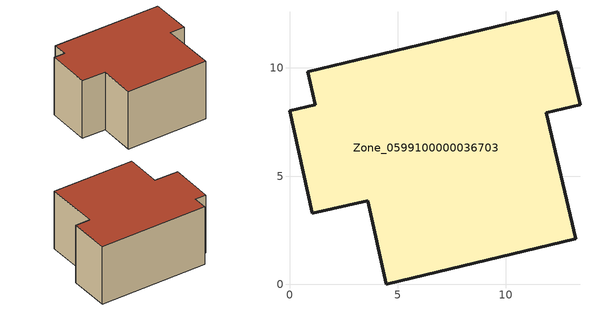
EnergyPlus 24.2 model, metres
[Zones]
Zone_0599100000036703
 floor ground (C_G): 1.2,8.3 0.83,9.83 12.4,12.61 13.42,8.3 11.85,7.93 13.23,2.11 4.47,0 3.61,3.86 1.05,3.29 0,8.02 z0
 wall outside (C_F): 13.42,8.3 12.4,12.61 0.83,9.83 1.2,8.3 0,8.02 1.05,3.29 3.61,3.86 4.47,0 13.23,2.11 11.85,7.93 13.42,8.3 z0:6.6
 roof outside (C_R): 1.2,8.3 0,8.02 1.05,3.29 3.61,3.86 4.47,0 13.23,2.11 11.85,7.93 13.42,8.3 12.4,12.61 0.83,9.83 z6.6
[BUILDING]
Pand.0599100000036703: North Axis=0; Terrain=City; Loads Convergence Tolerance Value=0.04; Temperature Convergence Tolerance Value=0.4; Solar Distribution=FullExterior; Maximum Number of Warmup Days=25; Minimum Number of Warmup Days=1
[Site:Location]
Rotterdam.The.Hague.AP_ZH_NLD Design_Conditions: Latitude=51.96; Longitude=4.45; Time Zone=1; Elevation=-4.5
[SITE:GROUNDTEMPERATURE:BUILDINGSURFACE]
18, 18, 18, 18, 18, 18, 18, 18, 18, 18, 18, 18
[MATERIAL] Thermal Absorptance=0.9; Solar Absorptance=0.7; Visible Absorptance=0.7
Name | Roughness | Thickness | Conductivity | Density | Specific Heat
G.TC.1946 | MediumSmooth | 0.15 | 1 | 540 | 1210
F.TC.1946 | Rough | 0.3 | 0.857143 | 1920 | 840
R.TC.1946 | MediumRough | 0.2 | 0.909091 | 1500 | 1000
[CONSTRUCTION]
C_G: G.TC.1946
C_F: F.TC.1946
C_R: R.TC.1946
[ZONE]
Zone_0599100000036703: Type=1; Multiplier=1; Ceiling Height=Autocalculate; Volume=Autocalculate; Floor Area=autocalculate; Part of Total Floor Area=Yes
[ZONEINFILTRATION:DESIGNFLOWRATE]
Infil_Zone_0599100000036703: Zone or ZoneList or Space or SpaceList=Zone_0599100000036703; Schedule=AlwaysOn; Design Flow Rate Calculation Method=Flow/Area; Flow Rate per Floor Area=0.003; Constant Term Coefficient=1; Temperature Term Coefficient=0; Velocity Term Coefficient=0; Velocity Squared Term Coefficient=0
[HVACTEMPLATE:ZONE:IDEALLOADSAIRSYSTEM]
Zone_0599100000036703: Maximum Heating Supply Air Temperature=50; Minimum Cooling Supply Air Temperature=13; Maximum Heating Supply Air Humidity Ratio=0.0156; Minimum Cooling Supply Air Humidity Ratio=0.0077; Heating Limit=NoLimit; Cooling Limit=NoLimit; Dehumidification Control Type=ConstantSensibleHeatRatio; Cooling Sensible Heat Ratio=0.7; Dehumidification Setpoint=60; Humidification Control Type=None; Humidification Setpoint=30; Outdoor Air Method=None; Outdoor Air Flow Rate per Person=0.00944; Outdoor Air Flow Rate per Zone Floor Area=0; Outdoor Air Flow Rate per Zone=0; Demand Controlled Ventilation Type=None; Outdoor Air Economizer Type=NoEconomizer; Heat Recovery Type=None; Sensible Heat Recovery Effectiveness=0.7; Latent Heat Recovery Effectiveness=0.65
[ZONECONTROL:THERMOSTAT]
ThermostatControl_Zone_0599100000036703: Zone or ZoneList=Zone_0599100000036703; Control Type Schedule=DualSetpointControlType; Control 1=Thermostat_Zone_0599100000036703; Temperature Difference Between Cutout And Setpoint=0
[THERMOSTATSETPOINT:DUALSETPOINT]
Thermostat_Zone_0599100000036703: Heating Setpoint Temperature Schedule=HeatingSetpoint_Zone_0599100000036703; Cooling Setpoint Temperature Schedule=CoolingSetpoint_Zone_0599100000036703
[SCHEDULE:COMPACT]
HeatingSetpoint_Zone_0599100000036703: Through: 12/31, For: AllDays, Until: 24:00, 21
CoolingSetpoint_Zone_0599100000036703: Through: 12/31, For: AllDays, Until: 24:00, 24
DualSetpointControlType: Through: 12/31, For: AllDays, Until: 24:00, 4
AlwaysOn: Through: 12/31, For: AllDays, Until: 24:00, 1
